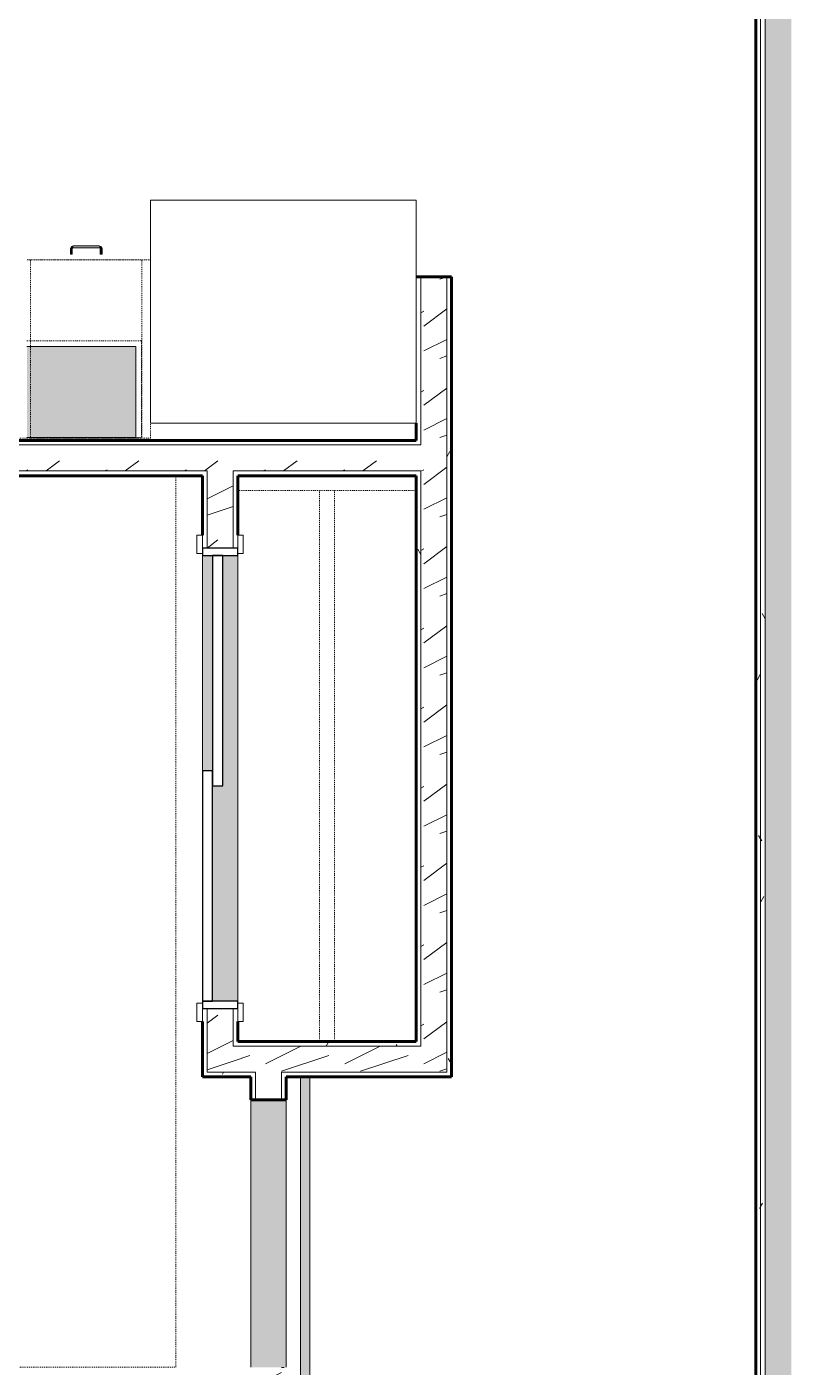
# Model space of a CAD drawing. Header units: inches. Extents: x -4169 to -1846, y 9706 to 12377.
# Drawn here: x -3305.5 to -3202.6, y 10526.8 to 10707.2 of the extents above; entities that cross this region are included whole.
import ezdxf

# ---------------------------------------------------------------- set-up
doc = ezdxf.new("R2010")
doc.units = ezdxf.units.IN
doc.header["$MEASUREMENT"] = 0
doc.linetypes.add('Dash', pattern=[0.25, 0.125, -0.125])
for name, color, linetype, lineweight in [('0-1', 7, 'Continuous', 5), ('0-2', 7, 'Continuous', 18), ('A-DOOR-1', 250, 'Continuous', 9), ('A-DOOR-2', 90, 'Continuous', 30), ('A-DOOR-3', 135, 'Continuous', 18), ('A-DOOR-4', 7, 'Continuous', 18), ('A-DOOR-5', 50, 'Continuous', 60), ('A-DOOR-FRAM-1', 90, 'Continuous', 30), ('A-WALL', 113, 'Continuous', 18), ('A-WALL-1', 8, 'Continuous', 5), ('A-WALL-3', 50, 'Continuous', 60), ('A-WALL-4', 7, 'Continuous', 18), ('A-WALL-PATT-1', 250, 'Continuous', 9), ('A-WALL-PATT-2', 253, 'Continuous', 9), ('A-WALL-PATT-4', 111, 'Continuous', 9), ('I-FURN-1', 250, 'Continuous', 9), ('I-FURN-HDLN-1', 250, 'Dash', 9), ('I-WALL-3', 2, 'Continuous', 60), ('Q-CASE', 31, 'Continuous', 9), ('Q-CASE-1', 9, 'Continuous', 9), ('Q-CASE-3', 250, 'Continuous', 9), ('Q-CASE-4', 250, 'Dash', 9), ('Q-CASE-HDLN-1', 250, 'Dash', 9), ('Q-CASE-HDLN-2', 31, 'Continuous', 9), ('Q-SPCQ-1', 250, 'Continuous', 9)]:
    doc.layers.add(name, color=color, linetype=linetype, lineweight=lineweight)
pattern_1 = [(0, (0, 0), (20.48, 5.12), [0.845, -14.515, 0.845, -14.515, -81.92]), (0, (0, 0), (20.48, 5.12), [-30.72, 0.845, -29.875, 0.845, -14.515, -35.84]), (0, (0, 0), (20.48, 5.12), [-76.8, 0.845, -9.395, 0.845, -24.755]), (120, (7.68, 2.56), (-14.67405, 15.1762003), [0.845, -14.515, 0.845, -14.515, -81.92]), (120, (7.68, 2.56), (-14.67405, 15.1762003), [-30.72, 0.845, -29.875, 0.845, -14.515, -35.84]), (120, (7.68, 2.56), (-14.67405, 15.1762003), [-76.8, 0.845, -9.395, 0.845, -24.755]), (240, (10.24, 12.8), (-5.80595, -20.2962003), [0.845, -14.515, 0.845, -14.515, -81.92]), (240, (10.24, 12.8), (-5.80595, -20.2962003), [-30.72, 0.845, -29.875, 0.845, -14.515, -35.84]), (240, (10.24, 12.8), (-5.80595, -20.2962003), [-76.8, 0.845, -9.395, 0.845, -24.755])]
pattern_2 = [(216.87, (4.265, 10.662), (31.9871619, 21.32545714), [5.331, -47.981]), (206.565, (10.662, 7.464), (-10.662476, -10.6620098), [11.921, -11.921]), (198.435, (10.662, 2.132), (-21.3244936, -10.6625869), [6.744, -26.974])]

# ---------------------------------------------------------------- blocks, each defined once
blk = doc.blocks.new('FOLDING_SLIDING CLOSET - 60_ x 80_-1372877-ENLARGED RCP - 2ND FLOOR PLAN')
at = {"layer": 'A-DOOR-1'}
for p, q in [((-30.25, 3), (-32.75, 3)), ((-32.75, 3), (-32.75, 2.25)), ((-32.75, 2.25), (-30.25, 2.25)), ((-30.25, 2.25), (-30.25, 3)), ((32.75, 3), (30.25, 3)), ((30.25, 3), (30.25, 2.25)), ((30.25, 2.25), (32.75, 2.25)), ((32.75, 2.25), (32.75, 3)), ((-30.25, -2.5), (-32.75, -2.5)), ((-32.75, -2.5), (-32.75, -3.25)), ((-32.75, -3.25), (-30.25, -3.25)), ((-30.25, -3.25), (-30.25, -2.5)), ((32.75, -2.5), (30.25, -2.5)), ((30.25, -2.5), (30.25, -3.25)), ((30.25, -3.25), (32.75, -3.25)), ((32.75, -3.25), (32.75, -2.5))]:
    blk.add_line(p, q, dxfattribs=at)
at = {"layer": 'A-DOOR-2'}
for p, q in [((1, 2.25), (-30, 2.25)), ((-30, 2.25), (-30, 0.88)), ((1, 0.88), (1, 2.25)), ((-30, 0.88), (1, 0.88)), ((30, 0.88), (-1, 0.88)), ((-1, 0.88), (-1, -0.5)), ((30, -0.5), (30, 0.88)), ((-1, -0.5), (30, -0.5))]:
    blk.add_line(p, q, dxfattribs=at)
at = {"layer": 'A-DOOR-FRAM-1'}
for p, q in [((-30, 2.25), (-31, 2.25)), ((-31, 2.25), (-31, -2.5)), ((-30, -2.5), (-30, 2.25)), ((30, 2.25), (30, -2.5)), ((31, 2.25), (30, 2.25)), ((31, -2.5), (31, 2.25)), ((-31, -2.5), (-30, -2.5)), ((30, -2.5), (31, -2.5))]:
    blk.add_line(p, q, dxfattribs=at)
blk = doc.blocks.new('Refrigerator_-_Side-by-Side_6047 - 36_ X 30_-1372843-ENLARGED RCP - 2ND FLOOR PLAN')
at = {"layer": 'Q-SPCQ-1'}
for p, q in [((-17.88, 15.58), (17.87, 15.58)), ((-17.88, -14.42), (-17.88, 15.58)), ((17.87, 15.58), (17.87, -14.42)), ((17.87, -14.42), (-17.88, -14.42))]:
    blk.add_line(p, q, dxfattribs=at)
blk = doc.blocks.new('OD_CW_Countertop - OD_CW_Countertop-2380623-ENLARGED RCP - 2ND FLOOR PLAN')
at = {"layer": 'Q-CASE-HDLN-1'}
for p, q in [((113.84, 24), (0.74, 24)), ((0.74, 24), (0.74, 22)), ((0.74, 0), (17.41, 0)), ((41.41, 0), (79.03, 0)), ((88.66, 0), (113.84, 0))]:
    blk.add_line(p, q, dxfattribs=at)
blk = doc.blocks.new('Interior_barn_door_18732 - Interior_barn_door_18732-2490868-ENLARGED RCP - 2ND FLOOR PLAN')
at = {"layer": 'A-DOOR-3'}
h = blk.add_hatch(color=256, dxfattribs=at)
h.paths.add_polyline_path([(21, -4.79), (21, -4.32), (-21, -4.34), (-21, -4.95), (21, -4.95)], flags=0)
h.paths.add_polyline_path([(-57, -4.63), (-57, -4.32), (-60, -4.34), (-60, -4.95), (-57, -4.95), (-57, -4.64)], flags=0)
h = blk.add_hatch(color=256, dxfattribs=at)
h.paths.add_polyline_path([(21, -5.55), (21, -4.95), (-21, -4.95), (-21, -5.57), (21, -5.57)], flags=0)
h.paths.add_polyline_path([(-57, -5.39), (-57, -4.95), (-60, -4.95), (-60, -5.57), (-57, -5.55), (-57, -5.39)], flags=0)
for points in [[(-21, -4.07), (-57, -4.07), (-57, -5.82), (-21, -5.82)], [(-58.5, -6), (-58.5, -5.67), (-60, -5.67), (-60, -6)], [(-22.23, -6), (-22.23, -5.82), (-23.73, -5.82), (-23.73, -6), (-22.68, -6)]]:
    blk.add_hatch(color=256, dxfattribs=at).paths.add_polyline_path(points, flags=0)
at = {"layer": 'A-DOOR-4'}
for p, q in [((-60, -4.32), (-57, -4.32)), ((-60, -4.32), (-60, -4.95)), ((-60, -4.95), (-60, -5.57)), ((-57, -5.82), (-57, -4.07)), ((-57, -4.07), (-21, -4.07)), ((-21, -4.07), (-21, -5.82)), ((-21, -4.32), (21, -4.32)), ((21, -4.95), (21, -4.32)), ((21, -5.57), (21, -4.95)), ((-57, -5.57), (-60, -5.57)), ((-21, -5.82), (-57, -5.82)), ((21, -5.57), (-21, -5.57))]:
    blk.add_line(p, q, dxfattribs=at)
at = {"layer": 'A-DOOR-5'}
for p, q in [((-60, -6), (-60, -5.67)), ((-60, -5.67), (-58.5, -5.67)), ((-58.5, -6), (-60, -6)), ((-58.5, -5.67), (-58.5, -6)), ((-23.73, -6), (-23.73, -5.82)), ((-22.23, -6), (-23.73, -6)), ((-22.23, -5.82), (-22.23, -6))]:
    blk.add_line(p, q, dxfattribs=at)
blk = doc.blocks.new('OD_CW_Closet - OD_CW_Closet-2508933-ENLARGED RCP - 2ND FLOOR PLAN')
at = {"layer": 'Q-CASE-HDLN-1'}
for p, q in [((0.74, 24), (0.74, 0)), ((0.74, 13), (74.9, 13)), ((0.74, 11), (74.9, 11)), ((0.74, 0), (6.74, 0)), ((9.24, 0), (69.74, 0)), ((72.24, 0), (74.9, 0))]:
    blk.add_line(p, q, dxfattribs=at)
blk = doc.blocks.new('Bed-Standard - Queen 60_ x 79_-1242961-ENLARGED RCP - 2ND FLOOR PLAN')
at = {"layer": 'I-FURN-1'}
for p, q in [((40.69, 37.7), (-19.31, 37.7)), ((-19.31, 37.7), (-19.31, -41.3)), ((40.69, -41.3), (40.69, 37.7)), ((-16.31, 35.7), (-16.31, 23.7)), ((-16.31, 35.7), (37.69, 35.7)), ((37.69, 35.7), (37.69, 23.7)), ((40.69, 23.7), (-19.31, 17.13)), ((-16.31, 23.7), (37.69, 23.7)), ((-19.31, -41.3), (40.69, -41.3))]:
    blk.add_line(p, q, dxfattribs=at)
at = {"layer": 'I-FURN-HDLN-1'}
for p, q in [((-55.31, 37.7), (-55.31, -77.3)), ((64.69, -77.3), (64.69, 37.7)), ((-55.31, -77.3), (64.69, -77.3))]:
    blk.add_line(p, q, dxfattribs=at)
blk = doc.blocks.new('Drawer_Base_Cabinet_3_drawer_12205 - 15_-2349396-ENLARGED RCP - 2ND FLOOR PLAN')
at = {"layer": 'Q-CASE'}
for points in [[(-1.2, -25.5), (-1.14, -25.5), (-1.15, -24.75), (-1.38, -24.75), (-1.37, -25.5), (-1.23, -25.5)], [(2.7, -25.5), (2.86, -25.5), (2.85, -24.75), (2.62, -24.75), (2.63, -25.5), (2.68, -25.5)], [(-1.01, -25.84), (-1.03, -25.64), (-1.2, -25.5), (-1.35, -25.5), (-1.31, -25.69), (-1.28, -25.77), (-1.12, -25.83)], [(1.58, -25.87), (2.49, -25.86), (2.49, -25.62), (-1.01, -25.64), (-1.01, -25.87)], [(2.49, -25.84), (2.64, -25.81), (2.76, -25.75), (2.82, -25.61), (2.8, -25.5), (2.65, -25.5), (2.49, -25.69), (2.49, -25.81)], [(2.49, -25.64), (2.6, -25.55), (2.62, -25.51), (2.5, -25.63)]]:
    blk.add_hatch(color=256, dxfattribs=at).paths.add_polyline_path(points, flags=0)
at = {"layer": 'Q-CASE-HDLN-1'}
for p, q in [((8.24, 0), (-6.76, 0)), ((-6.76, -24), (-6.76, 0)), ((8.24, -24), (8.24, 0)), ((8.24, -24), (-6.76, -24))]:
    blk.add_line(p, q, dxfattribs=at)
at = {"layer": 'Q-CASE-HDLN-2'}
for p, q in [((-1.39, -25.5), (-1.39, -24.75)), ((-1.39, -24.75), (-1.38, -24.75)), ((-1.14, -24.75), (-1.39, -24.75)), ((-1.39, -25.5), (-1.39, -24.75)), ((-1.39, -24.75), (-1.38, -24.75)), ((-1.38, -24.75), (-1.39, -24.75)), ((-1.39, -25.5), (-1.39, -24.75)), ((-1.39, -24.75), (-1.38, -24.75)), ((-1.38, -24.75), (-1.39, -24.75)), ((-1.14, -24.75), (-1.14, -25.5)), ((-1.14, -24.75), (-1.14, -24.75)), ((-1.14, -24.75), (-1.14, -25.5)), ((-1.14, -24.75), (-1.14, -24.75)), ((-1.14, -24.75), (-1.14, -24.75)), ((-1.14, -24.75), (-1.14, -25.5)), ((-1.14, -24.75), (-1.14, -24.75)), ((-1.14, -24.75), (-1.14, -24.75)), ((2.61, -25.5), (2.61, -24.75)), ((2.86, -24.75), (2.61, -24.75)), ((2.61, -24.75), (2.62, -24.75)), ((2.61, -25.5), (2.61, -24.75)), ((2.62, -24.75), (2.61, -24.75)), ((2.61, -24.75), (2.62, -24.75)), ((2.61, -25.5), (2.61, -24.75)), ((2.62, -24.75), (2.61, -24.75)), ((2.61, -24.75), (2.62, -24.75)), ((2.86, -24.75), (2.86, -25.5)), ((2.86, -24.75), (2.86, -24.75)), ((2.86, -24.75), (2.86, -25.5)), ((2.86, -24.75), (2.86, -24.75)), ((2.86, -24.75), (2.86, -24.75)), ((2.86, -24.75), (2.86, -25.5)), ((2.86, -24.75), (2.86, -24.75)), ((2.86, -24.75), (2.86, -24.75)), ((-1.31, -25.72), (-1.39, -25.5)), ((-1.31, -25.72), (-1.39, -25.5)), ((-1.14, -25.5), (-1.12, -25.54)), ((-1.14, -25.5), (-1.12, -25.54)), ((-1.01, -25.87), (-1.1, -25.83)), ((-1.01, -25.87), (-1.1, -25.83)), ((-1.01, -25.62), (2.49, -25.62)), ((2.49, -25.87), (-1.01, -25.87)), ((2.49, -25.62), (2.52, -25.6)), ((2.49, -25.62), (2.52, -25.6)), ((2.71, -25.8), (2.49, -25.87)), ((2.71, -25.8), (2.49, -25.87)), ((2.86, -25.5), (2.82, -25.59)), ((2.86, -25.5), (2.82, -25.59))]:
    blk.add_line(p, q, dxfattribs=at)
at = {"layer": 'Q-CASE-HDLN-2', "flags": 128}
for points in [[(-1.01, -25.87), (-1.31, -25.72), (-1.39, -25.5)], [(-1.14, -25.5), (-1.08, -25.61), (-1.01, -25.62)], [(2.86, -25.5), (2.71, -25.8), (2.49, -25.87)], [(2.49, -25.62), (2.59, -25.57), (2.61, -25.5)]]:
    blk.add_lwpolyline(points, dxfattribs=at)
blk = doc.blocks.new('300 Series Wall Hung Cabinet_301 - 21_-V46-ENLARGED RCP - 2ND FLOOR PLAN')
at = {"layer": 'Q-CASE-1'}
blk.add_hatch(color=256, dxfattribs=at).paths.add_polyline_path([(2.24, 12.44), (-4.92, 12.44), (-4.92, 0.19), (9.75, 0.19), (9.75, 12.44)], flags=0)
at = {"layer": 'Q-CASE-3'}
for p, q in [((-4.92, 12.44), (9.75, 12.44)), ((9.75, 12.44), (9.75, 0.19)), ((9.75, 0.19), (-4.92, 0.19))]:
    blk.add_line(p, q, dxfattribs=at)
at = {"layer": 'Q-CASE-4'}
for p, q in [((-4.92, 13.19), (10.5, 13.19)), ((10.5, 13.19), (10.5, 0.19)), ((10.5, 0.19), (-4.92, 0.19))]:
    blk.add_line(p, q, dxfattribs=at)
blk = doc.blocks.new('CTR - 1st Phase - Unit Layouts_rvt-1-ENLARGED RCP - 2ND FLOOR PLAN')
at = {"layer": 'A-WALL-1'}
h = blk.add_hatch(color=256, dxfattribs=at)
h.paths.add_polyline_path([(-3280.47, 10576.05), (-3277.1, 10576.05), (-3277.1, 10636.05), (-3279.1, 10636.05), (-3279.1, 10605.05), (-3280.47, 10605.05), (-3280.47, 10590.97)], flags=0)
h.paths.add_polyline_path([(-3281.85, 10607.05), (-3280.47, 10607.05), (-3280.47, 10636.05), (-3281.85, 10636.05)], flags=0)
blk.add_hatch(color=256, dxfattribs=at).paths.add_polyline_path([(-3275.32, 10526.79), (-3270.57, 10526.79), (-3270.57, 10562.79), (-3275.32, 10562.79), (-3275.32, 10530.65)], flags=0)
at = {"layer": 'A-WALL-PATT-1'}
h = blk.add_hatch(dxfattribs=at)
h.set_pattern_fill('FP_1', color=256, style=0, pattern_type=2)
h.set_pattern_definition(pattern_1)
h.paths.add_polyline_path([(-3252.45, 10570.64), (-3252.45, 10647.42), (-3253.07, 10647.42), (-3253.07, 10570.64)], flags=0)
h.paths.add_polyline_path([(-3252.45, 10650.92), (-3252.45, 10673.55), (-3253.07, 10673.55), (-3253.07, 10650.92)], flags=0)
h = blk.add_hatch(dxfattribs=at)
h.set_pattern_fill('FP_1', color=256, style=0, pattern_type=2)
h.set_pattern_definition(pattern_1)
h.paths.add_polyline_path([(-3248.32, 10566.52), (-3248.32, 10673.55), (-3248.95, 10673.55), (-3248.95, 10566.52)], flags=0)
h = blk.add_hatch(dxfattribs=at)
h.set_pattern_fill('FP_1', color=256, style=0, pattern_type=2)
h.set_pattern_definition(pattern_1)
h.paths.add_polyline_path([(-3305.5, 10650.92), (-3253.07, 10650.92), (-3253.07, 10651.54), (-3401.92, 10651.54), (-3401.92, 10650.92), (-3310.32, 10650.92)], flags=0)
h = blk.add_hatch(dxfattribs=at)
h.set_pattern_fill('FP_1', color=256, style=0, pattern_type=2)
h.set_pattern_definition(pattern_1)
h.paths.add_polyline_path([(-3261.59, 10646.79), (-3253.07, 10646.79), (-3253.07, 10647.42), (-3277.72, 10647.42), (-3277.72, 10646.79), (-3277.1, 10646.79)], flags=0)
h.paths.add_polyline_path([(-3400.45, 10646.79), (-3281.22, 10646.79), (-3281.22, 10647.42), (-3401.92, 10647.41), (-3401.92, 10646.79)], flags=0)
h = blk.add_hatch(dxfattribs=at)
h.set_pattern_fill('FP_1', color=256, style=0, pattern_type=2)
h.set_pattern_definition(pattern_1)
h.paths.add_polyline_path([(-3270.03, 10570.02), (-3252.45, 10570.02), (-3252.45, 10570.64), (-3277.1, 10570.64), (-3277.1, 10570.02), (-3270.57, 10570.02)], flags=0)
h = blk.add_hatch(dxfattribs=at)
h.set_pattern_fill('FP_1', color=256, style=0, pattern_type=2)
h.set_pattern_definition(pattern_1)
h.paths.add_polyline_path([(-3271.2, 10565.89), (-3248.32, 10565.89), (-3248.32, 10566.52), (-3271.2, 10566.52)], flags=0)
h.paths.add_polyline_path([(-3281.22, 10565.89), (-3274.7, 10565.89), (-3274.7, 10566.52), (-3281.22, 10566.52)], flags=0)
h = blk.add_hatch(dxfattribs=at)
h.set_pattern_fill('FP_1', color=256, style=0, pattern_type=2)
h.set_pattern_definition(pattern_1)
h.paths.add_polyline_path([(-3274.7, 10475.52), (-3274.7, 10522.67), (-3275.32, 10522.67), (-3275.32, 10475.52)], flags=0)
h.paths.add_polyline_path([(-3275.32, 10526.17), (-3274.7, 10526.17), (-3274.7, 10526.79), (-3275.32, 10526.79)], flags=0)
h.paths.add_polyline_path([(-3274.7, 10562.79), (-3274.7, 10565.89), (-3275.32, 10565.89), (-3275.32, 10562.79)], flags=0)
h = blk.add_hatch(dxfattribs=at)
h.set_pattern_fill('FP_1', color=256, style=0, pattern_type=2)
h.set_pattern_definition(pattern_1)
h.paths.add_polyline_path([(-3271.2, 10475.52), (-3270.57, 10475.54), (-3270.57, 10526.79), (-3271.2, 10526.79), (-3271.2, 10475.54)], flags=0)
h.paths.add_polyline_path([(-3270.57, 10562.79), (-3270.57, 10565.89), (-3271.2, 10565.89), (-3271.2, 10562.79)], flags=0)
at = {"layer": 'A-WALL-PATT-2'}
h = blk.add_hatch(dxfattribs=at)
h.set_pattern_fill('FP_2', color=256, style=0, pattern_type=2)
h.set_pattern_definition(pattern_2)
h.paths.add_polyline_path([(-3248.95, 10570.02), (-3248.95, 10673.55), (-3252.45, 10673.55), (-3252.45, 10570.02)], flags=0)
h = blk.add_hatch(dxfattribs=at)
h.set_pattern_fill('FP_2', color=256, style=0, pattern_type=2)
h.set_pattern_definition(pattern_2)
h.paths.add_polyline_path([(-3403.17, 10647.42), (-3252.45, 10647.43), (-3252.45, 10650.92), (-3403.17, 10650.92)], flags=0)
h = blk.add_hatch(dxfattribs=at)
h.set_pattern_fill('FP_2', color=256, style=0, pattern_type=2)
h.set_pattern_definition(pattern_2)
h.paths.add_polyline_path([(-3277.72, 10566.52), (-3277.72, 10575.05), (-3281.22, 10575.05), (-3281.22, 10566.52), (-3278.47, 10566.52)], flags=0)
h.paths.add_polyline_path([(-3277.72, 10637.05), (-3277.72, 10647.42), (-3281.22, 10647.42), (-3281.22, 10637.05)], flags=0)
h = blk.add_hatch(dxfattribs=at)
h.set_pattern_fill('FP_2', color=256, style=0, pattern_type=2)
h.set_pattern_definition(pattern_2)
h.paths.add_polyline_path([(-3248.95, 10566.52), (-3248.95, 10570.02), (-3277.72, 10570.02), (-3277.72, 10566.52), (-3252.45, 10566.52)], flags=0)
h = blk.add_hatch(dxfattribs=at)
h.set_pattern_fill('FP_2', color=256, style=0, pattern_type=2)
h.set_pattern_definition(pattern_2)
h.paths.add_polyline_path([(-3271.2, 10475.52), (-3271.2, 10526.79), (-3274.7, 10526.79), (-3274.7, 10475.52)], flags=0)
h.paths.add_polyline_path([(-3274.7, 10562.79), (-3271.2, 10562.79), (-3271.2, 10566.52), (-3274.7, 10566.52), (-3274.7, 10565.89)], flags=0)
at = {"layer": 'A-WALL-3'}
for p, q in [((-3253.07, 10673.55), (-3248.32, 10673.55)), ((-3248.32, 10673.55), (-3248.32, 10570.64)), ((-3253.07, 10651.54), (-3253.07, 10653.85)), ((-3403.17, 10651.54), (-3253.07, 10651.54)), ((-3281.85, 10646.79), (-3403.17, 10646.79)), ((-3281.85, 10638.8), (-3281.85, 10646.79)), ((-3277.1, 10646.79), (-3277.1, 10638.8)), ((-3253.07, 10646.79), (-3277.1, 10646.79)), ((-3253.07, 10570.64), (-3253.07, 10646.79)), ((-3281.85, 10565.89), (-3281.85, 10573.3)), ((-3277.1, 10573.3), (-3277.1, 10570.64)), ((-3277.1, 10570.64), (-3253.07, 10570.64)), ((-3248.32, 10570.64), (-3248.32, 10566.52)), ((-3281.22, 10565.89), (-3281.85, 10565.89)), ((-3277.1, 10565.89), (-3281.22, 10565.89)), ((-3275.32, 10565.89), (-3277.1, 10565.89)), ((-3275.32, 10562.79), (-3275.32, 10565.89)), ((-3270.57, 10565.89), (-3270.57, 10562.79)), ((-3248.32, 10565.89), (-3270.57, 10565.89)), ((-3248.32, 10566.52), (-3248.32, 10565.89)), ((-3270.57, 10562.79), (-3275.32, 10562.79))]:
    blk.add_line(p, q, dxfattribs=at)
at = {"layer": 'A-WALL-4'}
for p, q in [((-3252.45, 10673.55), (-3252.45, 10650.92)), ((-3248.95, 10673.55), (-3248.95, 10570.64)), ((-3403.17, 10650.92), (-3253.07, 10650.92)), ((-3253.07, 10650.92), (-3252.45, 10650.92)), ((-3403.17, 10647.42), (-3281.22, 10647.42)), ((-3281.22, 10646.79), (-3281.22, 10647.42)), ((-3281.22, 10637.05), (-3281.22, 10646.79)), ((-3277.72, 10646.79), (-3277.72, 10647.42)), ((-3277.72, 10647.42), (-3253.07, 10647.42)), ((-3277.72, 10637.05), (-3277.72, 10646.79)), ((-3253.07, 10647.42), (-3252.45, 10647.42)), ((-3252.45, 10647.42), (-3252.45, 10570.64)), ((-3281.85, 10636.05), (-3281.85, 10607.05)), ((-3277.1, 10576.05), (-3277.1, 10636.05)), ((-3281.22, 10566.52), (-3281.22, 10575.05)), ((-3277.72, 10570.02), (-3277.72, 10575.05)), ((-3252.45, 10570.02), (-3252.45, 10570.64)), ((-3248.95, 10570.02), (-3248.95, 10570.64)), ((-3277.72, 10570.02), (-3277.1, 10570.02)), ((-3277.1, 10570.02), (-3252.45, 10570.02)), ((-3248.95, 10566.52), (-3248.95, 10570.02)), ((-3281.22, 10566.52), (-3277.72, 10566.52)), ((-3277.72, 10566.52), (-3277.1, 10566.52)), ((-3277.1, 10566.52), (-3274.7, 10566.52)), ((-3274.7, 10565.89), (-3274.7, 10566.52)), ((-3274.7, 10562.79), (-3274.7, 10565.89)), ((-3271.2, 10565.89), (-3271.2, 10566.52)), ((-3271.2, 10566.52), (-3248.95, 10566.52)), ((-3271.2, 10562.79), (-3271.2, 10565.89)), ((-3275.32, 10562.79), (-3275.32, 10526.79)), ((-3270.57, 10526.79), (-3270.57, 10562.79))]:
    blk.add_line(p, q, dxfattribs=at)
at = {"layer": '0-2'}
for name, p in [('Refrigerator_-_Side-by-Side_6047 - 36_ X 30_-1372843-ENLARGED RCP - 2ND FLOOR PLAN', (-3270.95, 10668.28)), ('300 Series Wall Hung Cabinet_301 - 21_-V46-ENLARGED RCP - 2ND FLOOR PLAN', (-3300.57, 10651.73))]:
    blk.add_blockref(name, p, dxfattribs=at)
for name, p, rotation in [('Drawer_Base_Cabinet_3_drawer_12205 - 15_-2349396-ENLARGED RCP - 2ND FLOOR PLAN', (-3296.76, 10651.85), 180), ('OD_CW_Countertop - OD_CW_Countertop-2380623-ENLARGED RCP - 2ND FLOOR PLAN', (-3288.09, 10675.85), 180), ('Bed-Standard - Queen 60_ x 79_-1242961-ENLARGED RCP - 2ND FLOOR PLAN', (-3362.74, 10582.1), 89.99999999998352), ('OD_CW_Closet - OD_CW_Closet-2508933-ENLARGED RCP - 2ND FLOOR PLAN', (-3277.07, 10645.54), 269.9999999999516), ('FOLDING_SLIDING CLOSET - 60_ x 80_-1372877-ENLARGED RCP - 2ND FLOOR PLAN', (-3279.6, 10606.05), 89.9999999999919), ('Interior_barn_door_18732 - Interior_barn_door_18732-2490868-ENLARGED RCP - 2ND FLOOR PLAN', (-3272.95, 10544.79), 89.99999999997061)]:
    blk.add_blockref(name, p, dxfattribs=dict(at, rotation=rotation))

msp = doc.modelspace()

# ---------------------------------------------------------------- hatches: boundary and pattern name
at = {"layer": 'A-WALL-PATT-4'}
h = msp.add_hatch(dxfattribs=at)
h.set_pattern_fill('FP_1', color=256, style=0, pattern_type=2)
h.set_pattern_definition(pattern_1)
h.paths.add_polyline_path([(-3206.7, 10476.79), (-3206.7, 10843.14), (-3207.32, 10843.14), (-3207.32, 10476.79)], flags=0)
h = msp.add_hatch(dxfattribs=at)
h.set_pattern_fill('FP_1', color=256, style=0, pattern_type=2)
h.set_pattern_definition(pattern_1)
h.paths.add_polyline_path([(-3206.07, 10476.16), (-3206.07, 10843.14), (-3206.7, 10843.14), (-3206.7, 10476.16)], flags=0)
h = msp.add_hatch(dxfattribs=at)
h.set_pattern_fill('FP_4', color=256, style=0, pattern_type=2)
h.set_pattern_definition([(161.57, (0.32, 0.32), (-2.560496185, -0.000537386), [0, -18.214, 2.022, 0]), (18.43, (-0.32, 0.32), (-2.560496185, 0.000537386), [0, -18.214, 2.022, 0]), (108.43, (0.32, 0.32), (1.27922091, -6.400876726), [6.07, -14.166]), (71.57, (-0.32, 0.32), (1.27922091, 6.400876726), [6.07, -14.166])])
h.paths.add_polyline_path([(-3206.07, 10475.54), (-3202.57, 10475.54), (-3202.57, 10843.14), (-3206.07, 10843.14), (-3206.07, 10476.16)], flags=0)

# ---------------------------------------------------------------- linework, layer by layer
at = {"layer": 'A-WALL'}
for p, q in [((-3206.7, 10476.16), (-3206.7, 10843.14)), ((-3206.07, 10475.54), (-3206.07, 10843.14))]:
    msp.add_line(p, q, dxfattribs=at)
at = {"layer": 'I-WALL-3'}
msp.add_line((-3207.32, 10476.79), (-3207.32, 10727.77), dxfattribs=at)

# ---------------------------------------------------------------- block references
at = {"layer": '0-1'}
msp.add_blockref('CTR - 1st Phase - Unit Layouts_rvt-1-ENLARGED RCP - 2ND FLOOR PLAN', (0, 0), dxfattribs=at)

doc.saveas('drawing.dxf')
